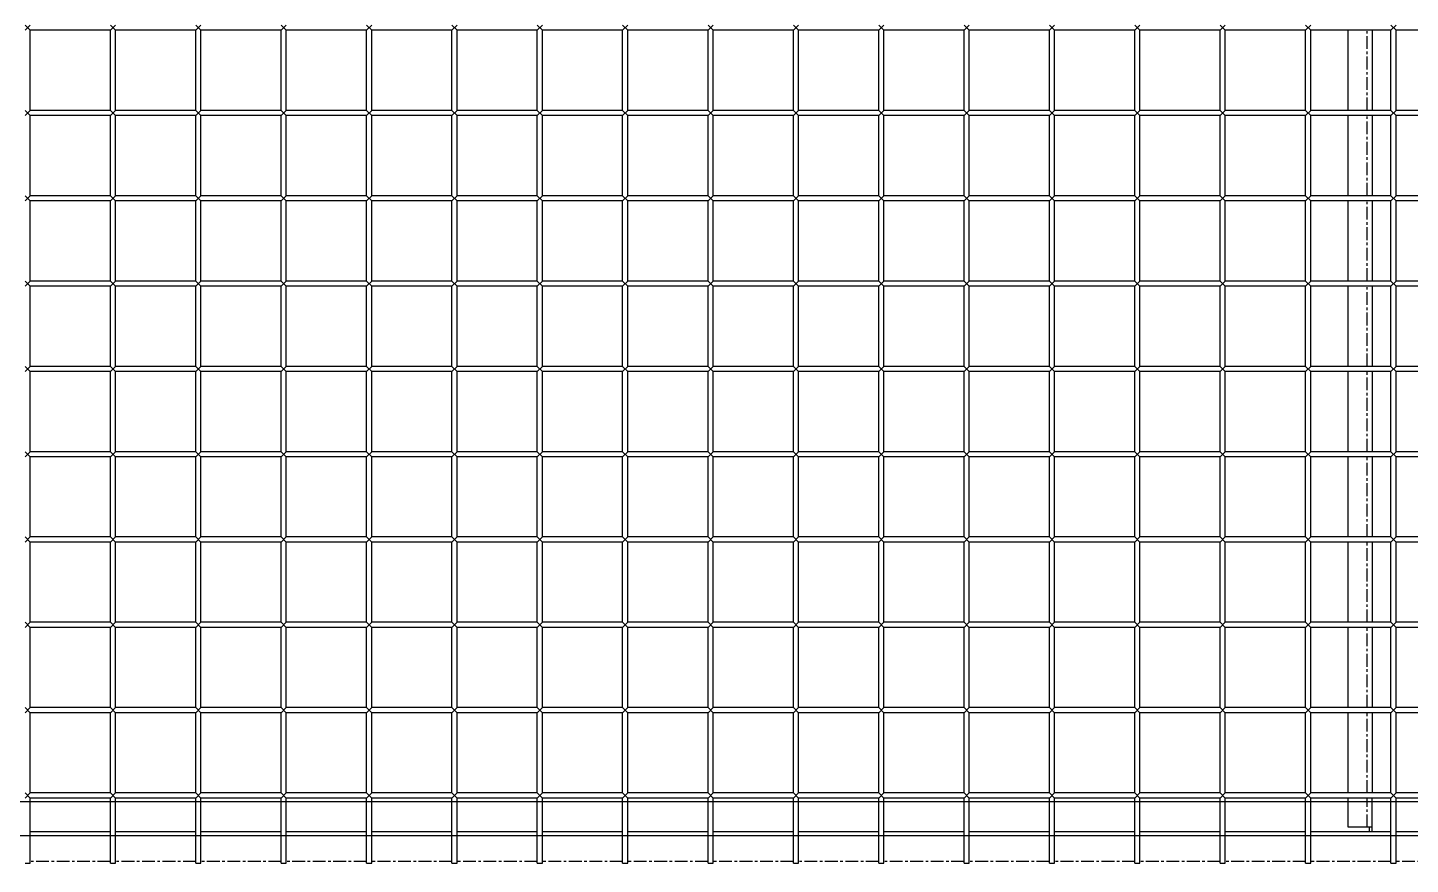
# Model space of a CAD drawing. Header units: millimetres. Extents: x -198529 to 244266, y -64 to 158464.
# Drawn here: x -144803 to -143993, y 106933 to 107424 of the extents above; entities that cross this region are included whole.
import ezdxf

# ---------------------------------------------------------------- set-up
doc = ezdxf.new("R2010")
doc.units = ezdxf.units.MM
doc.linetypes.add('CENTER', pattern=[12, 7.5, -1.5, 1.5, -1.5])
doc.layers.add('0-DCC', color=30, linetype='Continuous')
doc.layers.add('0-DCC-STRUC', color=180, linetype='Continuous')

# ---------------------------------------------------------------- blocks, each defined once
blk = doc.blocks.new('DCC2850x2600(左)')
at = {"color": 0, "linetype": 'Continuous'}
for p, q in [((49413.5, -73953.48), (49416.5, -73956.48)), ((49413.5, -73956.48), (49416.5, -73953.48)), ((49463.5, -73956.48), (49416.5, -73956.48)), ((49416.5, -74003.48), (49416.5, -73956.48)), ((49463.5, -73953.48), (49466.5, -73956.48)), ((49463.5, -73956.48), (49466.5, -73953.48)), ((49463.5, -74003.48), (49463.5, -73956.48)), ((49513.5, -73956.48), (49466.5, -73956.48)), ((49466.5, -74003.48), (49466.5, -73956.48)), ((49513.5, -73953.48), (49516.5, -73956.48)), ((49513.5, -73956.48), (49516.5, -73953.48)), ((49513.5, -74003.48), (49513.5, -73956.48)), ((49563.5, -73956.48), (49516.5, -73956.48)), ((49516.5, -74003.48), (49516.5, -73956.48)), ((49563.5, -73953.48), (49566.5, -73956.48)), ((49563.5, -73956.48), (49566.5, -73953.48)), ((49563.5, -74003.48), (49563.5, -73956.48)), ((49613.5, -73956.48), (49566.5, -73956.48)), ((49566.5, -74003.48), (49566.5, -73956.48)), ((49613.5, -73953.48), (49616.5, -73956.48)), ((49613.5, -73956.48), (49616.5, -73953.48)), ((49613.5, -74003.48), (49613.5, -73956.48)), ((49663.5, -73956.48), (49616.5, -73956.48)), ((49616.5, -74003.48), (49616.5, -73956.48)), ((49663.5, -73953.48), (49666.5, -73956.48)), ((49663.5, -73956.48), (49666.5, -73953.48)), ((49663.5, -74003.48), (49663.5, -73956.48)), ((49713.5, -73956.48), (49666.5, -73956.48)), ((49666.5, -74003.48), (49666.5, -73956.48)), ((49713.5, -73953.48), (49716.5, -73956.48)), ((49713.5, -73956.48), (49716.5, -73953.48)), ((49713.5, -74003.48), (49713.5, -73956.48)), ((49763.5, -73956.48), (49716.5, -73956.48)), ((49716.5, -74003.48), (49716.5, -73956.48)), ((49763.5, -73953.48), (49766.5, -73956.48)), ((49763.5, -73956.48), (49766.5, -73953.48)), ((49763.5, -74003.48), (49763.5, -73956.48)), ((49813.5, -73956.48), (49766.5, -73956.48)), ((49766.5, -74003.48), (49766.5, -73956.48)), ((49813.5, -73953.48), (49816.5, -73956.48)), ((49813.5, -73956.48), (49816.5, -73953.48)), ((49813.5, -74003.48), (49813.5, -73956.48)), ((49863.5, -73956.48), (49816.5, -73956.48)), ((49816.5, -74003.48), (49816.5, -73956.48)), ((49863.5, -73953.48), (49866.5, -73956.48)), ((49863.5, -73956.48), (49866.5, -73953.48)), ((49863.5, -74003.48), (49863.5, -73956.48)), ((49913.5, -73956.48), (49866.5, -73956.48)), ((49866.5, -74003.48), (49866.5, -73956.48)), ((49913.5, -73953.48), (49916.5, -73956.48)), ((49913.5, -73956.48), (49916.5, -73953.48)), ((49913.5, -74003.48), (49913.5, -73956.48)), ((49963.5, -73956.48), (49916.5, -73956.48)), ((49916.5, -74003.48), (49916.5, -73956.48)), ((49963.5, -73953.48), (49966.5, -73956.48)), ((49963.5, -73956.48), (49966.5, -73953.48)), ((49963.5, -74003.48), (49963.5, -73956.48)), ((50013.5, -73956.48), (49966.5, -73956.48)), ((49966.5, -74003.48), (49966.5, -73956.48)), ((50013.5, -73953.48), (50016.5, -73956.48)), ((50013.5, -73956.48), (50016.5, -73953.48)), ((50013.5, -74003.48), (50013.5, -73956.48)), ((50063.5, -73956.48), (50016.5, -73956.48)), ((50016.5, -74003.48), (50016.5, -73956.48)), ((50063.5, -73953.48), (50066.5, -73956.48)), ((50063.5, -73956.48), (50066.5, -73953.48)), ((50063.5, -74003.48), (50063.5, -73956.48)), ((50113.5, -73956.48), (50066.5, -73956.48)), ((50066.5, -74003.48), (50066.5, -73956.48)), ((50113.5, -73953.48), (50116.5, -73956.48)), ((50113.5, -73956.48), (50116.5, -73953.48)), ((50113.5, -74003.48), (50113.5, -73956.48)), ((50163.5, -73956.48), (50116.5, -73956.48)), ((50116.5, -74003.48), (50116.5, -73956.48)), ((50163.5, -73953.48), (50166.5, -73956.48)), ((50163.5, -73956.48), (50166.5, -73953.48)), ((50163.5, -74003.48), (50163.5, -73956.48)), ((50213.5, -73956.48), (50166.5, -73956.48)), ((50166.5, -74003.48), (50166.5, -73956.48)), ((50188.5, -74003.48), (50188.5, -73956.48)), ((50202.5, -73956.48), (50202.5, -74003.48)), ((50213.5, -73953.48), (50216.5, -73956.48)), ((50213.5, -73956.48), (50216.5, -73953.48)), ((50213.5, -74003.48), (50213.5, -73956.48)), ((50263.5, -73956.48), (50216.5, -73956.48)), ((50216.5, -74003.48), (50216.5, -73956.48)), ((49413.5, -74003.48), (49416.5, -74006.48)), ((49413.5, -74006.48), (49416.5, -74003.48)), ((49463.5, -74003.48), (49416.5, -74003.48)), ((49463.5, -74003.48), (49466.5, -74006.48)), ((49463.5, -74006.48), (49466.5, -74003.48)), ((49513.5, -74003.48), (49466.5, -74003.48)), ((49513.5, -74003.48), (49516.5, -74006.48)), ((49513.5, -74006.48), (49516.5, -74003.48)), ((49563.5, -74003.48), (49516.5, -74003.48)), ((49563.5, -74003.48), (49566.5, -74006.48)), ((49563.5, -74006.48), (49566.5, -74003.48)), ((49613.5, -74003.48), (49566.5, -74003.48)), ((49613.5, -74003.48), (49616.5, -74006.48)), ((49613.5, -74006.48), (49616.5, -74003.48)), ((49663.5, -74003.48), (49616.5, -74003.48)), ((49663.5, -74003.48), (49666.5, -74006.48)), ((49663.5, -74006.48), (49666.5, -74003.48)), ((49713.5, -74003.48), (49666.5, -74003.48)), ((49713.5, -74003.48), (49716.5, -74006.48)), ((49713.5, -74006.48), (49716.5, -74003.48)), ((49763.5, -74003.48), (49716.5, -74003.48)), ((49763.5, -74003.48), (49766.5, -74006.48)), ((49763.5, -74006.48), (49766.5, -74003.48)), ((49813.5, -74003.48), (49766.5, -74003.48)), ((49813.5, -74003.48), (49816.5, -74006.48)), ((49813.5, -74006.48), (49816.5, -74003.48)), ((49863.5, -74003.48), (49816.5, -74003.48)), ((49863.5, -74003.48), (49866.5, -74006.48)), ((49863.5, -74006.48), (49866.5, -74003.48)), ((49913.5, -74003.48), (49866.5, -74003.48)), ((49913.5, -74003.48), (49916.5, -74006.48)), ((49913.5, -74006.48), (49916.5, -74003.48)), ((49963.5, -74003.48), (49916.5, -74003.48)), ((49963.5, -74003.48), (49966.5, -74006.48)), ((49963.5, -74006.48), (49966.5, -74003.48)), ((50013.5, -74003.48), (49966.5, -74003.48)), ((50013.5, -74003.48), (50016.5, -74006.48)), ((50013.5, -74006.48), (50016.5, -74003.48)), ((50063.5, -74003.48), (50016.5, -74003.48)), ((50063.5, -74003.48), (50066.5, -74006.48)), ((50063.5, -74006.48), (50066.5, -74003.48)), ((50113.5, -74003.48), (50066.5, -74003.48)), ((50113.5, -74003.48), (50116.5, -74006.48)), ((50113.5, -74006.48), (50116.5, -74003.48)), ((50163.5, -74003.48), (50116.5, -74003.48)), ((50163.5, -74003.48), (50166.5, -74006.48)), ((50163.5, -74006.48), (50166.5, -74003.48)), ((50213.5, -74003.48), (50166.5, -74003.48)), ((50213.5, -74003.48), (50216.5, -74006.48)), ((50213.5, -74006.48), (50216.5, -74003.48)), ((50263.5, -74003.48), (50216.5, -74003.48)), ((49463.5, -74006.48), (49416.5, -74006.48)), ((49416.5, -74053.48), (49416.5, -74006.48)), ((49463.5, -74053.48), (49463.5, -74006.48)), ((49513.5, -74006.48), (49466.5, -74006.48)), ((49466.5, -74053.48), (49466.5, -74006.48)), ((49513.5, -74053.48), (49513.5, -74006.48)), ((49563.5, -74006.48), (49516.5, -74006.48)), ((49516.5, -74053.48), (49516.5, -74006.48)), ((49563.5, -74053.48), (49563.5, -74006.48)), ((49613.5, -74006.48), (49566.5, -74006.48)), ((49566.5, -74053.48), (49566.5, -74006.48)), ((49613.5, -74053.48), (49613.5, -74006.48)), ((49663.5, -74006.48), (49616.5, -74006.48)), ((49616.5, -74053.48), (49616.5, -74006.48)), ((49663.5, -74053.48), (49663.5, -74006.48)), ((49713.5, -74006.48), (49666.5, -74006.48)), ((49666.5, -74053.48), (49666.5, -74006.48)), ((49713.5, -74053.48), (49713.5, -74006.48)), ((49763.5, -74006.48), (49716.5, -74006.48)), ((49716.5, -74053.48), (49716.5, -74006.48)), ((49763.5, -74053.48), (49763.5, -74006.48)), ((49813.5, -74006.48), (49766.5, -74006.48)), ((49766.5, -74053.48), (49766.5, -74006.48)), ((49813.5, -74053.48), (49813.5, -74006.48)), ((49863.5, -74006.48), (49816.5, -74006.48)), ((49816.5, -74053.48), (49816.5, -74006.48)), ((49863.5, -74053.48), (49863.5, -74006.48)), ((49913.5, -74006.48), (49866.5, -74006.48)), ((49866.5, -74053.48), (49866.5, -74006.48)), ((49913.5, -74053.48), (49913.5, -74006.48)), ((49963.5, -74006.48), (49916.5, -74006.48)), ((49916.5, -74053.48), (49916.5, -74006.48)), ((49963.5, -74053.48), (49963.5, -74006.48)), ((50013.5, -74006.48), (49966.5, -74006.48)), ((49966.5, -74053.48), (49966.5, -74006.48)), ((50013.5, -74053.48), (50013.5, -74006.48)), ((50063.5, -74006.48), (50016.5, -74006.48)), ((50016.5, -74053.48), (50016.5, -74006.48)), ((50063.5, -74053.48), (50063.5, -74006.48)), ((50113.5, -74006.48), (50066.5, -74006.48)), ((50066.5, -74053.48), (50066.5, -74006.48)), ((50113.5, -74053.48), (50113.5, -74006.48)), ((50163.5, -74006.48), (50116.5, -74006.48)), ((50116.5, -74053.48), (50116.5, -74006.48)), ((50163.5, -74053.48), (50163.5, -74006.48)), ((50213.5, -74006.48), (50166.5, -74006.48)), ((50166.5, -74053.48), (50166.5, -74006.48)), ((50188.5, -74053.48), (50188.5, -74006.48)), ((50202.5, -74006.48), (50202.5, -74053.48)), ((50213.5, -74053.48), (50213.5, -74006.48)), ((50263.5, -74006.48), (50216.5, -74006.48)), ((50216.5, -74053.48), (50216.5, -74006.48)), ((49413.5, -74053.48), (49416.5, -74056.48)), ((49413.5, -74056.48), (49416.5, -74053.48)), ((49463.5, -74053.48), (49416.5, -74053.48)), ((49463.5, -74053.48), (49466.5, -74056.48)), ((49463.5, -74056.48), (49466.5, -74053.48)), ((49513.5, -74053.48), (49466.5, -74053.48)), ((49513.5, -74053.48), (49516.5, -74056.48)), ((49513.5, -74056.48), (49516.5, -74053.48)), ((49563.5, -74053.48), (49516.5, -74053.48)), ((49563.5, -74053.48), (49566.5, -74056.48)), ((49563.5, -74056.48), (49566.5, -74053.48)), ((49613.5, -74053.48), (49566.5, -74053.48)), ((49613.5, -74053.48), (49616.5, -74056.48)), ((49613.5, -74056.48), (49616.5, -74053.48)), ((49663.5, -74053.48), (49616.5, -74053.48)), ((49663.5, -74053.48), (49666.5, -74056.48)), ((49663.5, -74056.48), (49666.5, -74053.48)), ((49713.5, -74053.48), (49666.5, -74053.48)), ((49713.5, -74053.48), (49716.5, -74056.48)), ((49713.5, -74056.48), (49716.5, -74053.48)), ((49763.5, -74053.48), (49716.5, -74053.48)), ((49763.5, -74053.48), (49766.5, -74056.48)), ((49763.5, -74056.48), (49766.5, -74053.48)), ((49813.5, -74053.48), (49766.5, -74053.48)), ((49813.5, -74053.48), (49816.5, -74056.48)), ((49813.5, -74056.48), (49816.5, -74053.48)), ((49863.5, -74053.48), (49816.5, -74053.48)), ((49863.5, -74053.48), (49866.5, -74056.48)), ((49863.5, -74056.48), (49866.5, -74053.48)), ((49913.5, -74053.48), (49866.5, -74053.48)), ((49913.5, -74053.48), (49916.5, -74056.48)), ((49913.5, -74056.48), (49916.5, -74053.48)), ((49963.5, -74053.48), (49916.5, -74053.48)), ((49963.5, -74053.48), (49966.5, -74056.48)), ((49963.5, -74056.48), (49966.5, -74053.48)), ((50013.5, -74053.48), (49966.5, -74053.48)), ((50013.5, -74053.48), (50016.5, -74056.48)), ((50013.5, -74056.48), (50016.5, -74053.48)), ((50063.5, -74053.48), (50016.5, -74053.48)), ((50063.5, -74053.48), (50066.5, -74056.48)), ((50063.5, -74056.48), (50066.5, -74053.48)), ((50113.5, -74053.48), (50066.5, -74053.48)), ((50113.5, -74053.48), (50116.5, -74056.48)), ((50113.5, -74056.48), (50116.5, -74053.48)), ((50163.5, -74053.48), (50116.5, -74053.48)), ((50163.5, -74053.48), (50166.5, -74056.48)), ((50163.5, -74056.48), (50166.5, -74053.48)), ((50213.5, -74053.48), (50166.5, -74053.48)), ((50213.5, -74053.48), (50216.5, -74056.48)), ((50213.5, -74056.48), (50216.5, -74053.48)), ((50263.5, -74053.48), (50216.5, -74053.48)), ((49463.5, -74056.48), (49416.5, -74056.48)), ((49416.5, -74103.48), (49416.5, -74056.48)), ((49463.5, -74103.48), (49463.5, -74056.48)), ((49513.5, -74056.48), (49466.5, -74056.48)), ((49466.5, -74103.48), (49466.5, -74056.48)), ((49513.5, -74103.48), (49513.5, -74056.48)), ((49563.5, -74056.48), (49516.5, -74056.48)), ((49516.5, -74103.48), (49516.5, -74056.48)), ((49563.5, -74103.48), (49563.5, -74056.48)), ((49613.5, -74056.48), (49566.5, -74056.48)), ((49566.5, -74103.48), (49566.5, -74056.48)), ((49613.5, -74103.48), (49613.5, -74056.48)), ((49663.5, -74056.48), (49616.5, -74056.48)), ((49616.5, -74103.48), (49616.5, -74056.48)), ((49663.5, -74103.48), (49663.5, -74056.48)), ((49713.5, -74056.48), (49666.5, -74056.48)), ((49666.5, -74103.48), (49666.5, -74056.48)), ((49713.5, -74103.48), (49713.5, -74056.48)), ((49763.5, -74056.48), (49716.5, -74056.48)), ((49716.5, -74103.48), (49716.5, -74056.48)), ((49763.5, -74103.48), (49763.5, -74056.48)), ((49813.5, -74056.48), (49766.5, -74056.48)), ((49766.5, -74103.48), (49766.5, -74056.48)), ((49813.5, -74103.48), (49813.5, -74056.48)), ((49863.5, -74056.48), (49816.5, -74056.48)), ((49816.5, -74103.48), (49816.5, -74056.48)), ((49863.5, -74103.48), (49863.5, -74056.48)), ((49913.5, -74056.48), (49866.5, -74056.48)), ((49866.5, -74103.48), (49866.5, -74056.48)), ((49913.5, -74103.48), (49913.5, -74056.48)), ((49963.5, -74056.48), (49916.5, -74056.48)), ((49916.5, -74103.48), (49916.5, -74056.48)), ((49963.5, -74103.48), (49963.5, -74056.48)), ((50013.5, -74056.48), (49966.5, -74056.48)), ((49966.5, -74103.48), (49966.5, -74056.48)), ((50013.5, -74103.48), (50013.5, -74056.48)), ((50063.5, -74056.48), (50016.5, -74056.48)), ((50016.5, -74103.48), (50016.5, -74056.48)), ((50063.5, -74103.48), (50063.5, -74056.48)), ((50113.5, -74056.48), (50066.5, -74056.48)), ((50066.5, -74103.48), (50066.5, -74056.48)), ((50113.5, -74103.48), (50113.5, -74056.48)), ((50163.5, -74056.48), (50116.5, -74056.48)), ((50116.5, -74103.48), (50116.5, -74056.48)), ((50163.5, -74103.48), (50163.5, -74056.48)), ((50213.5, -74056.48), (50166.5, -74056.48)), ((50166.5, -74103.48), (50166.5, -74056.48)), ((50188.5, -74103.48), (50188.5, -74056.48)), ((50202.5, -74056.48), (50202.5, -74103.48)), ((50213.5, -74103.48), (50213.5, -74056.48)), ((50263.5, -74056.48), (50216.5, -74056.48)), ((50216.5, -74103.48), (50216.5, -74056.48)), ((49413.5, -74103.48), (49416.5, -74106.48)), ((49413.5, -74106.48), (49416.5, -74103.48)), ((49463.5, -74103.48), (49416.5, -74103.48)), ((49463.5, -74103.48), (49466.5, -74106.48)), ((49463.5, -74106.48), (49466.5, -74103.48)), ((49513.5, -74103.48), (49466.5, -74103.48)), ((49513.5, -74103.48), (49516.5, -74106.48)), ((49513.5, -74106.48), (49516.5, -74103.48)), ((49563.5, -74103.48), (49516.5, -74103.48)), ((49563.5, -74103.48), (49566.5, -74106.48)), ((49563.5, -74106.48), (49566.5, -74103.48)), ((49613.5, -74103.48), (49566.5, -74103.48)), ((49613.5, -74103.48), (49616.5, -74106.48)), ((49613.5, -74106.48), (49616.5, -74103.48)), ((49663.5, -74103.48), (49616.5, -74103.48)), ((49663.5, -74103.48), (49666.5, -74106.48)), ((49663.5, -74106.48), (49666.5, -74103.48)), ((49713.5, -74103.48), (49666.5, -74103.48)), ((49713.5, -74103.48), (49716.5, -74106.48)), ((49713.5, -74106.48), (49716.5, -74103.48)), ((49763.5, -74103.48), (49716.5, -74103.48)), ((49763.5, -74103.48), (49766.5, -74106.48)), ((49763.5, -74106.48), (49766.5, -74103.48)), ((49813.5, -74103.48), (49766.5, -74103.48)), ((49813.5, -74103.48), (49816.5, -74106.48)), ((49813.5, -74106.48), (49816.5, -74103.48)), ((49863.5, -74103.48), (49816.5, -74103.48)), ((49863.5, -74103.48), (49866.5, -74106.48)), ((49863.5, -74106.48), (49866.5, -74103.48)), ((49913.5, -74103.48), (49866.5, -74103.48)), ((49913.5, -74103.48), (49916.5, -74106.48)), ((49913.5, -74106.48), (49916.5, -74103.48)), ((49963.5, -74103.48), (49916.5, -74103.48)), ((49963.5, -74103.48), (49966.5, -74106.48)), ((49963.5, -74106.48), (49966.5, -74103.48)), ((50013.5, -74103.48), (49966.5, -74103.48)), ((50013.5, -74103.48), (50016.5, -74106.48)), ((50013.5, -74106.48), (50016.5, -74103.48)), ((50063.5, -74103.48), (50016.5, -74103.48)), ((50063.5, -74103.48), (50066.5, -74106.48)), ((50063.5, -74106.48), (50066.5, -74103.48)), ((50113.5, -74103.48), (50066.5, -74103.48)), ((50113.5, -74103.48), (50116.5, -74106.48)), ((50113.5, -74106.48), (50116.5, -74103.48)), ((50163.5, -74103.48), (50116.5, -74103.48)), ((50163.5, -74103.48), (50166.5, -74106.48)), ((50163.5, -74106.48), (50166.5, -74103.48)), ((50213.5, -74103.48), (50166.5, -74103.48)), ((50213.5, -74103.48), (50216.5, -74106.48)), ((50213.5, -74106.48), (50216.5, -74103.48)), ((50263.5, -74103.48), (50216.5, -74103.48)), ((49463.5, -74106.48), (49416.5, -74106.48)), ((49416.5, -74153.48), (49416.5, -74106.48)), ((49463.5, -74153.48), (49463.5, -74106.48)), ((49513.5, -74106.48), (49466.5, -74106.48)), ((49466.5, -74153.48), (49466.5, -74106.48)), ((49513.5, -74153.48), (49513.5, -74106.48)), ((49563.5, -74106.48), (49516.5, -74106.48)), ((49516.5, -74153.48), (49516.5, -74106.48)), ((49563.5, -74153.48), (49563.5, -74106.48)), ((49613.5, -74106.48), (49566.5, -74106.48)), ((49566.5, -74153.48), (49566.5, -74106.48)), ((49613.5, -74153.48), (49613.5, -74106.48)), ((49663.5, -74106.48), (49616.5, -74106.48)), ((49616.5, -74153.48), (49616.5, -74106.48)), ((49663.5, -74153.48), (49663.5, -74106.48)), ((49713.5, -74106.48), (49666.5, -74106.48)), ((49666.5, -74153.48), (49666.5, -74106.48)), ((49713.5, -74153.48), (49713.5, -74106.48)), ((49763.5, -74106.48), (49716.5, -74106.48)), ((49716.5, -74153.48), (49716.5, -74106.48)), ((49763.5, -74153.48), (49763.5, -74106.48)), ((49813.5, -74106.48), (49766.5, -74106.48)), ((49766.5, -74153.48), (49766.5, -74106.48)), ((49813.5, -74153.48), (49813.5, -74106.48)), ((49863.5, -74106.48), (49816.5, -74106.48)), ((49816.5, -74153.48), (49816.5, -74106.48)), ((49863.5, -74153.48), (49863.5, -74106.48)), ((49913.5, -74106.48), (49866.5, -74106.48)), ((49866.5, -74153.48), (49866.5, -74106.48)), ((49913.5, -74153.48), (49913.5, -74106.48)), ((49963.5, -74106.48), (49916.5, -74106.48)), ((49916.5, -74153.48), (49916.5, -74106.48)), ((49963.5, -74153.48), (49963.5, -74106.48)), ((50013.5, -74106.48), (49966.5, -74106.48)), ((49966.5, -74153.48), (49966.5, -74106.48)), ((50013.5, -74153.48), (50013.5, -74106.48)), ((50063.5, -74106.48), (50016.5, -74106.48)), ((50016.5, -74153.48), (50016.5, -74106.48)), ((50063.5, -74153.48), (50063.5, -74106.48)), ((50113.5, -74106.48), (50066.5, -74106.48)), ((50066.5, -74153.48), (50066.5, -74106.48)), ((50113.5, -74153.48), (50113.5, -74106.48)), ((50163.5, -74106.48), (50116.5, -74106.48)), ((50116.5, -74153.48), (50116.5, -74106.48)), ((50163.5, -74153.48), (50163.5, -74106.48)), ((50213.5, -74106.48), (50166.5, -74106.48)), ((50166.5, -74153.48), (50166.5, -74106.48)), ((50188.5, -74153.48), (50188.5, -74106.48)), ((50202.5, -74106.48), (50202.5, -74153.48)), ((50213.5, -74153.48), (50213.5, -74106.48)), ((50263.5, -74106.48), (50216.5, -74106.48)), ((50216.5, -74153.48), (50216.5, -74106.48)), ((49413.5, -74153.48), (49416.5, -74156.48)), ((49413.5, -74156.48), (49416.5, -74153.48)), ((49463.5, -74153.48), (49416.5, -74153.48)), ((49463.5, -74156.48), (49416.5, -74156.48)), ((49416.5, -74203.48), (49416.5, -74156.48)), ((49463.5, -74153.48), (49466.5, -74156.48)), ((49463.5, -74156.48), (49466.5, -74153.48)), ((49463.5, -74203.48), (49463.5, -74156.48)), ((49513.5, -74153.48), (49466.5, -74153.48)), ((49513.5, -74156.48), (49466.5, -74156.48)), ((49466.5, -74203.48), (49466.5, -74156.48)), ((49513.5, -74153.48), (49516.5, -74156.48)), ((49513.5, -74156.48), (49516.5, -74153.48)), ((49513.5, -74203.48), (49513.5, -74156.48)), ((49563.5, -74153.48), (49516.5, -74153.48)), ((49563.5, -74156.48), (49516.5, -74156.48)), ((49516.5, -74203.48), (49516.5, -74156.48)), ((49563.5, -74153.48), (49566.5, -74156.48)), ((49563.5, -74156.48), (49566.5, -74153.48)), ((49563.5, -74203.48), (49563.5, -74156.48)), ((49613.5, -74153.48), (49566.5, -74153.48)), ((49613.5, -74156.48), (49566.5, -74156.48)), ((49566.5, -74203.48), (49566.5, -74156.48)), ((49613.5, -74153.48), (49616.5, -74156.48)), ((49613.5, -74156.48), (49616.5, -74153.48)), ((49613.5, -74203.48), (49613.5, -74156.48)), ((49663.5, -74153.48), (49616.5, -74153.48)), ((49663.5, -74156.48), (49616.5, -74156.48)), ((49616.5, -74203.48), (49616.5, -74156.48)), ((49663.5, -74153.48), (49666.5, -74156.48)), ((49663.5, -74156.48), (49666.5, -74153.48)), ((49663.5, -74203.48), (49663.5, -74156.48)), ((49713.5, -74153.48), (49666.5, -74153.48)), ((49713.5, -74156.48), (49666.5, -74156.48)), ((49666.5, -74203.48), (49666.5, -74156.48)), ((49713.5, -74153.48), (49716.5, -74156.48)), ((49713.5, -74156.48), (49716.5, -74153.48)), ((49713.5, -74203.48), (49713.5, -74156.48)), ((49763.5, -74153.48), (49716.5, -74153.48)), ((49763.5, -74156.48), (49716.5, -74156.48)), ((49716.5, -74203.48), (49716.5, -74156.48)), ((49763.5, -74153.48), (49766.5, -74156.48)), ((49763.5, -74156.48), (49766.5, -74153.48)), ((49763.5, -74203.48), (49763.5, -74156.48)), ((49813.5, -74153.48), (49766.5, -74153.48)), ((49813.5, -74156.48), (49766.5, -74156.48)), ((49766.5, -74203.48), (49766.5, -74156.48)), ((49813.5, -74153.48), (49816.5, -74156.48)), ((49813.5, -74156.48), (49816.5, -74153.48)), ((49813.5, -74203.48), (49813.5, -74156.48)), ((49863.5, -74153.48), (49816.5, -74153.48)), ((49863.5, -74156.48), (49816.5, -74156.48)), ((49816.5, -74203.48), (49816.5, -74156.48)), ((49863.5, -74153.48), (49866.5, -74156.48)), ((49863.5, -74156.48), (49866.5, -74153.48)), ((49863.5, -74203.48), (49863.5, -74156.48)), ((49913.5, -74153.48), (49866.5, -74153.48)), ((49913.5, -74156.48), (49866.5, -74156.48)), ((49866.5, -74203.48), (49866.5, -74156.48)), ((49913.5, -74153.48), (49916.5, -74156.48)), ((49913.5, -74156.48), (49916.5, -74153.48)), ((49913.5, -74203.48), (49913.5, -74156.48)), ((49963.5, -74153.48), (49916.5, -74153.48)), ((49963.5, -74156.48), (49916.5, -74156.48)), ((49916.5, -74203.48), (49916.5, -74156.48)), ((49963.5, -74153.48), (49966.5, -74156.48)), ((49963.5, -74156.48), (49966.5, -74153.48)), ((49963.5, -74203.48), (49963.5, -74156.48)), ((50013.5, -74153.48), (49966.5, -74153.48)), ((50013.5, -74156.48), (49966.5, -74156.48)), ((49966.5, -74203.48), (49966.5, -74156.48)), ((50013.5, -74153.48), (50016.5, -74156.48)), ((50013.5, -74156.48), (50016.5, -74153.48)), ((50013.5, -74203.48), (50013.5, -74156.48)), ((50063.5, -74153.48), (50016.5, -74153.48)), ((50063.5, -74156.48), (50016.5, -74156.48)), ((50016.5, -74203.48), (50016.5, -74156.48)), ((50063.5, -74153.48), (50066.5, -74156.48)), ((50063.5, -74156.48), (50066.5, -74153.48)), ((50063.5, -74203.48), (50063.5, -74156.48)), ((50113.5, -74153.48), (50066.5, -74153.48)), ((50113.5, -74156.48), (50066.5, -74156.48)), ((50066.5, -74203.48), (50066.5, -74156.48)), ((50113.5, -74153.48), (50116.5, -74156.48)), ((50113.5, -74156.48), (50116.5, -74153.48)), ((50113.5, -74203.48), (50113.5, -74156.48)), ((50163.5, -74153.48), (50116.5, -74153.48)), ((50163.5, -74156.48), (50116.5, -74156.48)), ((50116.5, -74203.48), (50116.5, -74156.48)), ((50163.5, -74153.48), (50166.5, -74156.48)), ((50163.5, -74156.48), (50166.5, -74153.48)), ((50163.5, -74203.48), (50163.5, -74156.48)), ((50213.5, -74153.48), (50166.5, -74153.48)), ((50213.5, -74156.48), (50166.5, -74156.48)), ((50166.5, -74203.48), (50166.5, -74156.48)), ((50188.5, -74203.48), (50188.5, -74156.48)), ((50202.5, -74156.48), (50202.5, -74203.48)), ((50213.5, -74153.48), (50216.5, -74156.48)), ((50213.5, -74156.48), (50216.5, -74153.48)), ((50213.5, -74203.48), (50213.5, -74156.48)), ((50263.5, -74153.48), (50216.5, -74153.48)), ((50263.5, -74156.48), (50216.5, -74156.48)), ((50216.5, -74203.48), (50216.5, -74156.48)), ((49413.5, -74203.48), (49416.5, -74206.48)), ((49413.5, -74206.48), (49416.5, -74203.48)), ((49463.5, -74203.48), (49416.5, -74203.48)), ((49463.5, -74206.48), (49416.5, -74206.48)), ((49416.5, -74253.48), (49416.5, -74206.48)), ((49463.5, -74203.48), (49466.5, -74206.48)), ((49463.5, -74206.48), (49466.5, -74203.48)), ((49463.5, -74253.48), (49463.5, -74206.48)), ((49513.5, -74203.48), (49466.5, -74203.48)), ((49513.5, -74206.48), (49466.5, -74206.48)), ((49466.5, -74253.48), (49466.5, -74206.48)), ((49513.5, -74203.48), (49516.5, -74206.48)), ((49513.5, -74206.48), (49516.5, -74203.48)), ((49513.5, -74253.48), (49513.5, -74206.48)), ((49563.5, -74203.48), (49516.5, -74203.48)), ((49563.5, -74206.48), (49516.5, -74206.48)), ((49516.5, -74253.48), (49516.5, -74206.48)), ((49563.5, -74203.48), (49566.5, -74206.48)), ((49563.5, -74206.48), (49566.5, -74203.48)), ((49563.5, -74253.48), (49563.5, -74206.48)), ((49613.5, -74203.48), (49566.5, -74203.48)), ((49613.5, -74206.48), (49566.5, -74206.48)), ((49566.5, -74253.48), (49566.5, -74206.48)), ((49613.5, -74203.48), (49616.5, -74206.48)), ((49613.5, -74206.48), (49616.5, -74203.48)), ((49613.5, -74253.48), (49613.5, -74206.48)), ((49663.5, -74203.48), (49616.5, -74203.48)), ((49663.5, -74206.48), (49616.5, -74206.48)), ((49616.5, -74253.48), (49616.5, -74206.48)), ((49663.5, -74203.48), (49666.5, -74206.48)), ((49663.5, -74206.48), (49666.5, -74203.48)), ((49663.5, -74253.48), (49663.5, -74206.48)), ((49713.5, -74203.48), (49666.5, -74203.48)), ((49713.5, -74206.48), (49666.5, -74206.48)), ((49666.5, -74253.48), (49666.5, -74206.48)), ((49713.5, -74203.48), (49716.5, -74206.48)), ((49713.5, -74206.48), (49716.5, -74203.48)), ((49713.5, -74253.48), (49713.5, -74206.48)), ((49763.5, -74203.48), (49716.5, -74203.48)), ((49763.5, -74206.48), (49716.5, -74206.48)), ((49716.5, -74253.48), (49716.5, -74206.48)), ((49763.5, -74203.48), (49766.5, -74206.48)), ((49763.5, -74206.48), (49766.5, -74203.48)), ((49763.5, -74253.48), (49763.5, -74206.48)), ((49813.5, -74203.48), (49766.5, -74203.48)), ((49813.5, -74206.48), (49766.5, -74206.48)), ((49766.5, -74253.48), (49766.5, -74206.48)), ((49813.5, -74203.48), (49816.5, -74206.48)), ((49813.5, -74206.48), (49816.5, -74203.48)), ((49813.5, -74253.48), (49813.5, -74206.48)), ((49863.5, -74203.48), (49816.5, -74203.48)), ((49863.5, -74206.48), (49816.5, -74206.48)), ((49816.5, -74253.48), (49816.5, -74206.48)), ((49863.5, -74203.48), (49866.5, -74206.48)), ((49863.5, -74206.48), (49866.5, -74203.48)), ((49863.5, -74253.48), (49863.5, -74206.48)), ((49913.5, -74203.48), (49866.5, -74203.48)), ((49913.5, -74206.48), (49866.5, -74206.48)), ((49866.5, -74253.48), (49866.5, -74206.48)), ((49913.5, -74203.48), (49916.5, -74206.48)), ((49913.5, -74206.48), (49916.5, -74203.48)), ((49913.5, -74253.48), (49913.5, -74206.48)), ((49963.5, -74203.48), (49916.5, -74203.48)), ((49963.5, -74206.48), (49916.5, -74206.48)), ((49916.5, -74253.48), (49916.5, -74206.48)), ((49963.5, -74203.48), (49966.5, -74206.48)), ((49963.5, -74206.48), (49966.5, -74203.48)), ((49963.5, -74253.48), (49963.5, -74206.48)), ((50013.5, -74203.48), (49966.5, -74203.48)), ((50013.5, -74206.48), (49966.5, -74206.48)), ((49966.5, -74253.48), (49966.5, -74206.48)), ((50013.5, -74203.48), (50016.5, -74206.48)), ((50013.5, -74206.48), (50016.5, -74203.48)), ((50013.5, -74253.48), (50013.5, -74206.48)), ((50063.5, -74203.48), (50016.5, -74203.48)), ((50063.5, -74206.48), (50016.5, -74206.48)), ((50016.5, -74253.48), (50016.5, -74206.48)), ((50063.5, -74203.48), (50066.5, -74206.48)), ((50063.5, -74206.48), (50066.5, -74203.48)), ((50063.5, -74253.48), (50063.5, -74206.48)), ((50113.5, -74203.48), (50066.5, -74203.48)), ((50113.5, -74206.48), (50066.5, -74206.48)), ((50066.5, -74253.48), (50066.5, -74206.48)), ((50113.5, -74203.48), (50116.5, -74206.48)), ((50113.5, -74206.48), (50116.5, -74203.48)), ((50113.5, -74253.48), (50113.5, -74206.48)), ((50163.5, -74203.48), (50116.5, -74203.48)), ((50163.5, -74206.48), (50116.5, -74206.48)), ((50116.5, -74253.48), (50116.5, -74206.48)), ((50163.5, -74203.48), (50166.5, -74206.48)), ((50163.5, -74206.48), (50166.5, -74203.48)), ((50163.5, -74253.48), (50163.5, -74206.48)), ((50213.5, -74203.48), (50166.5, -74203.48)), ((50213.5, -74206.48), (50166.5, -74206.48)), ((50166.5, -74253.48), (50166.5, -74206.48)), ((50188.5, -74253.48), (50188.5, -74206.48)), ((50202.5, -74206.48), (50202.5, -74253.48)), ((50213.5, -74203.48), (50216.5, -74206.48)), ((50213.5, -74206.48), (50216.5, -74203.48)), ((50213.5, -74253.48), (50213.5, -74206.48)), ((50263.5, -74203.48), (50216.5, -74203.48)), ((50263.5, -74206.48), (50216.5, -74206.48)), ((50216.5, -74253.48), (50216.5, -74206.48)), ((49413.5, -74253.48), (49416.5, -74256.48)), ((49413.5, -74256.48), (49416.5, -74253.48)), ((49463.5, -74253.48), (49416.5, -74253.48)), ((49463.5, -74256.48), (49416.5, -74256.48)), ((49416.5, -74303.48), (49416.5, -74256.48)), ((49463.5, -74253.48), (49466.5, -74256.48)), ((49463.5, -74256.48), (49466.5, -74253.48)), ((49463.5, -74303.48), (49463.5, -74256.48)), ((49513.5, -74253.48), (49466.5, -74253.48)), ((49513.5, -74256.48), (49466.5, -74256.48)), ((49466.5, -74303.48), (49466.5, -74256.48)), ((49513.5, -74253.48), (49516.5, -74256.48)), ((49513.5, -74256.48), (49516.5, -74253.48)), ((49513.5, -74303.48), (49513.5, -74256.48)), ((49563.5, -74253.48), (49516.5, -74253.48)), ((49563.5, -74256.48), (49516.5, -74256.48)), ((49516.5, -74303.48), (49516.5, -74256.48)), ((49563.5, -74253.48), (49566.5, -74256.48)), ((49563.5, -74256.48), (49566.5, -74253.48)), ((49563.5, -74303.48), (49563.5, -74256.48)), ((49613.5, -74253.48), (49566.5, -74253.48)), ((49613.5, -74256.48), (49566.5, -74256.48)), ((49566.5, -74303.48), (49566.5, -74256.48)), ((49613.5, -74253.48), (49616.5, -74256.48)), ((49613.5, -74256.48), (49616.5, -74253.48)), ((49613.5, -74303.48), (49613.5, -74256.48)), ((49663.5, -74253.48), (49616.5, -74253.48)), ((49663.5, -74256.48), (49616.5, -74256.48)), ((49616.5, -74303.48), (49616.5, -74256.48)), ((49663.5, -74253.48), (49666.5, -74256.48)), ((49663.5, -74256.48), (49666.5, -74253.48)), ((49663.5, -74303.48), (49663.5, -74256.48)), ((49713.5, -74253.48), (49666.5, -74253.48)), ((49713.5, -74256.48), (49666.5, -74256.48)), ((49666.5, -74303.48), (49666.5, -74256.48)), ((49713.5, -74253.48), (49716.5, -74256.48)), ((49713.5, -74256.48), (49716.5, -74253.48)), ((49713.5, -74303.48), (49713.5, -74256.48)), ((49763.5, -74253.48), (49716.5, -74253.48)), ((49763.5, -74256.48), (49716.5, -74256.48)), ((49716.5, -74303.48), (49716.5, -74256.48)), ((49763.5, -74253.48), (49766.5, -74256.48)), ((49763.5, -74256.48), (49766.5, -74253.48)), ((49763.5, -74303.48), (49763.5, -74256.48)), ((49813.5, -74253.48), (49766.5, -74253.48)), ((49813.5, -74256.48), (49766.5, -74256.48)), ((49766.5, -74303.48), (49766.5, -74256.48)), ((49813.5, -74253.48), (49816.5, -74256.48)), ((49813.5, -74256.48), (49816.5, -74253.48)), ((49813.5, -74303.48), (49813.5, -74256.48)), ((49863.5, -74253.48), (49816.5, -74253.48)), ((49863.5, -74256.48), (49816.5, -74256.48)), ((49816.5, -74303.48), (49816.5, -74256.48)), ((49863.5, -74253.48), (49866.5, -74256.48)), ((49863.5, -74256.48), (49866.5, -74253.48)), ((49863.5, -74303.48), (49863.5, -74256.48)), ((49913.5, -74253.48), (49866.5, -74253.48)), ((49913.5, -74256.48), (49866.5, -74256.48)), ((49866.5, -74303.48), (49866.5, -74256.48)), ((49913.5, -74253.48), (49916.5, -74256.48)), ((49913.5, -74256.48), (49916.5, -74253.48)), ((49913.5, -74303.48), (49913.5, -74256.48)), ((49963.5, -74253.48), (49916.5, -74253.48)), ((49963.5, -74256.48), (49916.5, -74256.48)), ((49916.5, -74303.48), (49916.5, -74256.48)), ((49963.5, -74253.48), (49966.5, -74256.48)), ((49963.5, -74256.48), (49966.5, -74253.48)), ((49963.5, -74303.48), (49963.5, -74256.48)), ((50013.5, -74253.48), (49966.5, -74253.48)), ((50013.5, -74256.48), (49966.5, -74256.48)), ((49966.5, -74303.48), (49966.5, -74256.48)), ((50013.5, -74253.48), (50016.5, -74256.48)), ((50013.5, -74256.48), (50016.5, -74253.48)), ((50013.5, -74303.48), (50013.5, -74256.48)), ((50063.5, -74253.48), (50016.5, -74253.48)), ((50063.5, -74256.48), (50016.5, -74256.48)), ((50016.5, -74303.48), (50016.5, -74256.48)), ((50063.5, -74253.48), (50066.5, -74256.48)), ((50063.5, -74256.48), (50066.5, -74253.48)), ((50063.5, -74303.48), (50063.5, -74256.48)), ((50113.5, -74253.48), (50066.5, -74253.48)), ((50113.5, -74256.48), (50066.5, -74256.48)), ((50066.5, -74303.48), (50066.5, -74256.48)), ((50113.5, -74253.48), (50116.5, -74256.48)), ((50113.5, -74256.48), (50116.5, -74253.48)), ((50113.5, -74303.48), (50113.5, -74256.48)), ((50163.5, -74253.48), (50116.5, -74253.48)), ((50163.5, -74256.48), (50116.5, -74256.48)), ((50116.5, -74303.48), (50116.5, -74256.48)), ((50163.5, -74253.48), (50166.5, -74256.48)), ((50163.5, -74256.48), (50166.5, -74253.48)), ((50163.5, -74303.48), (50163.5, -74256.48)), ((50213.5, -74253.48), (50166.5, -74253.48)), ((50213.5, -74256.48), (50166.5, -74256.48)), ((50166.5, -74303.48), (50166.5, -74256.48)), ((50188.5, -74303.48), (50188.5, -74256.48)), ((50202.5, -74256.48), (50202.5, -74303.48)), ((50213.5, -74253.48), (50216.5, -74256.48)), ((50213.5, -74256.48), (50216.5, -74253.48)), ((50213.5, -74303.48), (50213.5, -74256.48)), ((50263.5, -74253.48), (50216.5, -74253.48)), ((50263.5, -74256.48), (50216.5, -74256.48)), ((50216.5, -74303.48), (50216.5, -74256.48)), ((49413.5, -74303.48), (49416.5, -74306.48)), ((49413.5, -74306.48), (49416.5, -74303.48)), ((49463.5, -74303.48), (49416.5, -74303.48)), ((49463.5, -74303.48), (49466.5, -74306.48)), ((49463.5, -74306.48), (49466.5, -74303.48)), ((49513.5, -74303.48), (49466.5, -74303.48)), ((49513.5, -74303.48), (49516.5, -74306.48)), ((49513.5, -74306.48), (49516.5, -74303.48)), ((49563.5, -74303.48), (49516.5, -74303.48)), ((49563.5, -74303.48), (49566.5, -74306.48)), ((49563.5, -74306.48), (49566.5, -74303.48)), ((49613.5, -74303.48), (49566.5, -74303.48)), ((49613.5, -74303.48), (49616.5, -74306.48)), ((49613.5, -74306.48), (49616.5, -74303.48)), ((49663.5, -74303.48), (49616.5, -74303.48)), ((49663.5, -74303.48), (49666.5, -74306.48)), ((49663.5, -74306.48), (49666.5, -74303.48)), ((49713.5, -74303.48), (49666.5, -74303.48)), ((49713.5, -74303.48), (49716.5, -74306.48)), ((49713.5, -74306.48), (49716.5, -74303.48)), ((49763.5, -74303.48), (49716.5, -74303.48)), ((49763.5, -74303.48), (49766.5, -74306.48)), ((49763.5, -74306.48), (49766.5, -74303.48)), ((49813.5, -74303.48), (49766.5, -74303.48)), ((49813.5, -74303.48), (49816.5, -74306.48)), ((49813.5, -74306.48), (49816.5, -74303.48)), ((49863.5, -74303.48), (49816.5, -74303.48)), ((49863.5, -74303.48), (49866.5, -74306.48)), ((49863.5, -74306.48), (49866.5, -74303.48)), ((49913.5, -74303.48), (49866.5, -74303.48)), ((49913.5, -74303.48), (49916.5, -74306.48)), ((49913.5, -74306.48), (49916.5, -74303.48)), ((49963.5, -74303.48), (49916.5, -74303.48)), ((49963.5, -74303.48), (49966.5, -74306.48)), ((49963.5, -74306.48), (49966.5, -74303.48)), ((50013.5, -74303.48), (49966.5, -74303.48)), ((50013.5, -74303.48), (50016.5, -74306.48)), ((50013.5, -74306.48), (50016.5, -74303.48)), ((50063.5, -74303.48), (50016.5, -74303.48)), ((50063.5, -74303.48), (50066.5, -74306.48)), ((50063.5, -74306.48), (50066.5, -74303.48)), ((50113.5, -74303.48), (50066.5, -74303.48)), ((50113.5, -74303.48), (50116.5, -74306.48)), ((50113.5, -74306.48), (50116.5, -74303.48)), ((50163.5, -74303.48), (50116.5, -74303.48)), ((50163.5, -74303.48), (50166.5, -74306.48)), ((50163.5, -74306.48), (50166.5, -74303.48)), ((50213.5, -74303.48), (50166.5, -74303.48)), ((50213.5, -74303.48), (50216.5, -74306.48)), ((50213.5, -74306.48), (50216.5, -74303.48)), ((50263.5, -74303.48), (50216.5, -74303.48)), ((49463.5, -74306.48), (49416.5, -74306.48)), ((49416.5, -74353.48), (49416.5, -74306.48)), ((49463.5, -74353.48), (49463.5, -74306.48)), ((49513.5, -74306.48), (49466.5, -74306.48)), ((49466.5, -74353.48), (49466.5, -74306.48)), ((49513.5, -74353.48), (49513.5, -74306.48)), ((49563.5, -74306.48), (49516.5, -74306.48)), ((49516.5, -74353.48), (49516.5, -74306.48)), ((49563.5, -74353.48), (49563.5, -74306.48)), ((49613.5, -74306.48), (49566.5, -74306.48)), ((49566.5, -74353.48), (49566.5, -74306.48)), ((49613.5, -74353.48), (49613.5, -74306.48)), ((49663.5, -74306.48), (49616.5, -74306.48)), ((49616.5, -74353.48), (49616.5, -74306.48)), ((49663.5, -74353.48), (49663.5, -74306.48)), ((49713.5, -74306.48), (49666.5, -74306.48)), ((49666.5, -74353.48), (49666.5, -74306.48)), ((49713.5, -74353.48), (49713.5, -74306.48)), ((49763.5, -74306.48), (49716.5, -74306.48)), ((49716.5, -74353.48), (49716.5, -74306.48)), ((49763.5, -74353.48), (49763.5, -74306.48)), ((49813.5, -74306.48), (49766.5, -74306.48)), ((49766.5, -74353.48), (49766.5, -74306.48)), ((49813.5, -74353.48), (49813.5, -74306.48)), ((49863.5, -74306.48), (49816.5, -74306.48)), ((49816.5, -74353.48), (49816.5, -74306.48)), ((49863.5, -74353.48), (49863.5, -74306.48)), ((49913.5, -74306.48), (49866.5, -74306.48)), ((49866.5, -74353.48), (49866.5, -74306.48)), ((49913.5, -74353.48), (49913.5, -74306.48)), ((49963.5, -74306.48), (49916.5, -74306.48)), ((49916.5, -74353.48), (49916.5, -74306.48)), ((49963.5, -74353.48), (49963.5, -74306.48)), ((50013.5, -74306.48), (49966.5, -74306.48)), ((49966.5, -74353.48), (49966.5, -74306.48)), ((50013.5, -74353.48), (50013.5, -74306.48)), ((50063.5, -74306.48), (50016.5, -74306.48)), ((50016.5, -74353.48), (50016.5, -74306.48)), ((50063.5, -74353.48), (50063.5, -74306.48)), ((50113.5, -74306.48), (50066.5, -74306.48)), ((50066.5, -74353.48), (50066.5, -74306.48)), ((50113.5, -74353.48), (50113.5, -74306.48)), ((50163.5, -74306.48), (50116.5, -74306.48)), ((50116.5, -74353.48), (50116.5, -74306.48)), ((50163.5, -74353.48), (50163.5, -74306.48)), ((50213.5, -74306.48), (50166.5, -74306.48)), ((50166.5, -74353.48), (50166.5, -74306.48)), ((50188.5, -74353.48), (50188.5, -74306.48)), ((50202.5, -74306.48), (50202.5, -74353.48)), ((50213.5, -74353.48), (50213.5, -74306.48)), ((50263.5, -74306.48), (50216.5, -74306.48)), ((50216.5, -74353.48), (50216.5, -74306.48)), ((49413.5, -74353.48), (49416.5, -74356.48)), ((49413.5, -74356.48), (49416.5, -74353.48)), ((49463.5, -74353.48), (49416.5, -74353.48)), ((49463.5, -74353.48), (49466.5, -74356.48)), ((49463.5, -74356.48), (49466.5, -74353.48)), ((49513.5, -74353.48), (49466.5, -74353.48)), ((49513.5, -74353.48), (49516.5, -74356.48)), ((49513.5, -74356.48), (49516.5, -74353.48)), ((49563.5, -74353.48), (49516.5, -74353.48)), ((49563.5, -74353.48), (49566.5, -74356.48)), ((49563.5, -74356.48), (49566.5, -74353.48)), ((49613.5, -74353.48), (49566.5, -74353.48)), ((49613.5, -74353.48), (49616.5, -74356.48)), ((49613.5, -74356.48), (49616.5, -74353.48)), ((49663.5, -74353.48), (49616.5, -74353.48)), ((49663.5, -74353.48), (49666.5, -74356.48)), ((49663.5, -74356.48), (49666.5, -74353.48)), ((49713.5, -74353.48), (49666.5, -74353.48)), ((49713.5, -74353.48), (49716.5, -74356.48)), ((49713.5, -74356.48), (49716.5, -74353.48)), ((49763.5, -74353.48), (49716.5, -74353.48)), ((49763.5, -74353.48), (49766.5, -74356.48)), ((49763.5, -74356.48), (49766.5, -74353.48)), ((49813.5, -74353.48), (49766.5, -74353.48)), ((49813.5, -74353.48), (49816.5, -74356.48)), ((49813.5, -74356.48), (49816.5, -74353.48)), ((49863.5, -74353.48), (49816.5, -74353.48)), ((49863.5, -74353.48), (49866.5, -74356.48)), ((49863.5, -74356.48), (49866.5, -74353.48)), ((49913.5, -74353.48), (49866.5, -74353.48)), ((49913.5, -74353.48), (49916.5, -74356.48)), ((49913.5, -74356.48), (49916.5, -74353.48)), ((49963.5, -74353.48), (49916.5, -74353.48)), ((49963.5, -74353.48), (49966.5, -74356.48)), ((49963.5, -74356.48), (49966.5, -74353.48)), ((50013.5, -74353.48), (49966.5, -74353.48)), ((50013.5, -74353.48), (50016.5, -74356.48)), ((50013.5, -74356.48), (50016.5, -74353.48)), ((50063.5, -74353.48), (50016.5, -74353.48)), ((50063.5, -74353.48), (50066.5, -74356.48)), ((50063.5, -74356.48), (50066.5, -74353.48)), ((50113.5, -74353.48), (50066.5, -74353.48)), ((50113.5, -74353.48), (50116.5, -74356.48)), ((50113.5, -74356.48), (50116.5, -74353.48)), ((50163.5, -74353.48), (50116.5, -74353.48)), ((50163.5, -74353.48), (50166.5, -74356.48)), ((50163.5, -74356.48), (50166.5, -74353.48)), ((50213.5, -74353.48), (50166.5, -74353.48)), ((50213.5, -74353.48), (50216.5, -74356.48)), ((50213.5, -74356.48), (50216.5, -74353.48)), ((50263.5, -74353.48), (50216.5, -74353.48)), ((49463.5, -74356.48), (49416.5, -74356.48)), ((49416.5, -74403.48), (49416.5, -74356.48)), ((49463.5, -74403.48), (49463.5, -74356.48)), ((49513.5, -74356.48), (49466.5, -74356.48)), ((49466.5, -74403.48), (49466.5, -74356.48)), ((49513.5, -74403.48), (49513.5, -74356.48)), ((49563.5, -74356.48), (49516.5, -74356.48)), ((49516.5, -74403.48), (49516.5, -74356.48)), ((49563.5, -74403.48), (49563.5, -74356.48)), ((49613.5, -74356.48), (49566.5, -74356.48)), ((49566.5, -74403.48), (49566.5, -74356.48)), ((49613.5, -74403.48), (49613.5, -74356.48)), ((49663.5, -74356.48), (49616.5, -74356.48)), ((49616.5, -74403.48), (49616.5, -74356.48)), ((49663.5, -74403.48), (49663.5, -74356.48)), ((49713.5, -74356.48), (49666.5, -74356.48)), ((49666.5, -74403.48), (49666.5, -74356.48)), ((49713.5, -74403.48), (49713.5, -74356.48)), ((49763.5, -74356.48), (49716.5, -74356.48)), ((49716.5, -74403.48), (49716.5, -74356.48)), ((49763.5, -74403.48), (49763.5, -74356.48)), ((49813.5, -74356.48), (49766.5, -74356.48)), ((49766.5, -74403.48), (49766.5, -74356.48)), ((49813.5, -74403.48), (49813.5, -74356.48)), ((49863.5, -74356.48), (49816.5, -74356.48)), ((49816.5, -74403.48), (49816.5, -74356.48)), ((49863.5, -74403.48), (49863.5, -74356.48)), ((49913.5, -74356.48), (49866.5, -74356.48)), ((49866.5, -74403.48), (49866.5, -74356.48)), ((49913.5, -74403.48), (49913.5, -74356.48)), ((49963.5, -74356.48), (49916.5, -74356.48)), ((49916.5, -74403.48), (49916.5, -74356.48)), ((49963.5, -74403.48), (49963.5, -74356.48)), ((50013.5, -74356.48), (49966.5, -74356.48)), ((49966.5, -74403.48), (49966.5, -74356.48)), ((50013.5, -74403.48), (50013.5, -74356.48)), ((50063.5, -74356.48), (50016.5, -74356.48)), ((50016.5, -74403.48), (50016.5, -74356.48)), ((50063.5, -74403.48), (50063.5, -74356.48)), ((50113.5, -74356.48), (50066.5, -74356.48)), ((50066.5, -74403.48), (50066.5, -74356.48)), ((50113.5, -74403.48), (50113.5, -74356.48)), ((50163.5, -74356.48), (50116.5, -74356.48)), ((50116.5, -74403.48), (50116.5, -74356.48)), ((50163.5, -74403.48), (50163.5, -74356.48)), ((50213.5, -74356.48), (50166.5, -74356.48)), ((50166.5, -74403.48), (50166.5, -74356.48)), ((50188.5, -74403.48), (50188.5, -74356.48)), ((50202.5, -74356.48), (50202.5, -74403.48)), ((50213.5, -74403.48), (50213.5, -74356.48)), ((50263.5, -74356.48), (50216.5, -74356.48)), ((50216.5, -74403.48), (50216.5, -74356.48)), ((49413.5, -74403.48), (49416.5, -74406.48)), ((49413.5, -74406.48), (49416.5, -74403.48)), ((49463.5, -74403.48), (49416.5, -74403.48)), ((49463.5, -74406.48), (49416.5, -74406.48)), ((49416.5, -74444.58), (49416.5, -74406.48)), ((49463.5, -74403.48), (49466.5, -74406.48)), ((49463.5, -74406.48), (49466.5, -74403.48)), ((49463.5, -74444.58), (49463.5, -74406.48)), ((49513.5, -74403.48), (49466.5, -74403.48)), ((49513.5, -74406.48), (49466.5, -74406.48)), ((49466.5, -74444.58), (49466.5, -74406.48)), ((49513.5, -74403.48), (49516.5, -74406.48)), ((49513.5, -74406.48), (49516.5, -74403.48)), ((49513.5, -74444.58), (49513.5, -74406.48)), ((49563.5, -74403.48), (49516.5, -74403.48)), ((49563.5, -74406.48), (49516.5, -74406.48)), ((49516.5, -74444.58), (49516.5, -74406.48)), ((49563.5, -74403.48), (49566.5, -74406.48)), ((49563.5, -74406.48), (49566.5, -74403.48)), ((49563.5, -74444.58), (49563.5, -74406.48)), ((49613.5, -74403.48), (49566.5, -74403.48)), ((49613.5, -74406.48), (49566.5, -74406.48)), ((49566.5, -74444.58), (49566.5, -74406.48)), ((49613.5, -74403.48), (49616.5, -74406.48)), ((49613.5, -74406.48), (49616.5, -74403.48)), ((49613.5, -74444.58), (49613.5, -74406.48)), ((49663.5, -74403.48), (49616.5, -74403.48)), ((49663.5, -74406.48), (49616.5, -74406.48)), ((49616.5, -74444.58), (49616.5, -74406.48)), ((49663.5, -74403.48), (49666.5, -74406.48)), ((49663.5, -74406.48), (49666.5, -74403.48)), ((49663.5, -74444.58), (49663.5, -74406.48)), ((49713.5, -74403.48), (49666.5, -74403.48)), ((49713.5, -74406.48), (49666.5, -74406.48)), ((49666.5, -74444.58), (49666.5, -74406.48)), ((49713.5, -74403.48), (49716.5, -74406.48)), ((49713.5, -74406.48), (49716.5, -74403.48)), ((49713.5, -74444.58), (49713.5, -74406.48)), ((49763.5, -74403.48), (49716.5, -74403.48)), ((49763.5, -74406.48), (49716.5, -74406.48)), ((49716.5, -74444.58), (49716.5, -74406.48)), ((49763.5, -74403.48), (49766.5, -74406.48)), ((49763.5, -74406.48), (49766.5, -74403.48)), ((49763.5, -74444.58), (49763.5, -74406.48)), ((49813.5, -74403.48), (49766.5, -74403.48)), ((49813.5, -74406.48), (49766.5, -74406.48)), ((49766.5, -74444.58), (49766.5, -74406.48)), ((49813.5, -74403.48), (49816.5, -74406.48)), ((49813.5, -74406.48), (49816.5, -74403.48)), ((49813.5, -74444.58), (49813.5, -74406.48)), ((49863.5, -74403.48), (49816.5, -74403.48)), ((49863.5, -74406.48), (49816.5, -74406.48)), ((49816.5, -74444.58), (49816.5, -74406.48)), ((49863.5, -74403.48), (49866.5, -74406.48)), ((49863.5, -74406.48), (49866.5, -74403.48)), ((49863.5, -74444.58), (49863.5, -74406.48)), ((49913.5, -74403.48), (49866.5, -74403.48)), ((49913.5, -74406.48), (49866.5, -74406.48)), ((49866.5, -74444.58), (49866.5, -74406.48)), ((49913.5, -74403.48), (49916.5, -74406.48)), ((49913.5, -74406.48), (49916.5, -74403.48)), ((49913.5, -74444.58), (49913.5, -74406.48)), ((49963.5, -74403.48), (49916.5, -74403.48)), ((49963.5, -74406.48), (49916.5, -74406.48)), ((49916.5, -74444.58), (49916.5, -74406.48)), ((49963.5, -74403.48), (49966.5, -74406.48)), ((49963.5, -74406.48), (49966.5, -74403.48)), ((49963.5, -74444.58), (49963.5, -74406.48)), ((50013.5, -74403.48), (49966.5, -74403.48)), ((50013.5, -74406.48), (49966.5, -74406.48)), ((49966.5, -74444.58), (49966.5, -74406.48)), ((50013.5, -74403.48), (50016.5, -74406.48)), ((50013.5, -74406.48), (50016.5, -74403.48)), ((50013.5, -74444.58), (50013.5, -74406.48)), ((50063.5, -74403.48), (50016.5, -74403.48)), ((50063.5, -74406.48), (50016.5, -74406.48)), ((50016.5, -74444.58), (50016.5, -74406.48)), ((50063.5, -74403.48), (50066.5, -74406.48)), ((50063.5, -74406.48), (50066.5, -74403.48)), ((50063.5, -74444.58), (50063.5, -74406.48)), ((50113.5, -74403.48), (50066.5, -74403.48)), ((50113.5, -74406.48), (50066.5, -74406.48)), ((50066.5, -74444.58), (50066.5, -74406.48)), ((50113.5, -74403.48), (50116.5, -74406.48)), ((50113.5, -74406.48), (50116.5, -74403.48)), ((50113.5, -74444.58), (50113.5, -74406.48)), ((50163.5, -74403.48), (50116.5, -74403.48)), ((50163.5, -74406.48), (50116.5, -74406.48)), ((50116.5, -74444.58), (50116.5, -74406.48)), ((50163.5, -74403.48), (50166.5, -74406.48)), ((50163.5, -74406.48), (50166.5, -74403.48)), ((50163.5, -74444.58), (50163.5, -74406.48)), ((50213.5, -74403.48), (50166.5, -74403.48)), ((50213.5, -74406.48), (50166.5, -74406.48)), ((50166.5, -74444.58), (50166.5, -74406.48)), ((50188.5, -74423.58), (50188.5, -74406.48)), ((50202.5, -74426.08), (50202.5, -74406.48)), ((50213.5, -74403.48), (50216.5, -74406.48)), ((50213.5, -74406.48), (50216.5, -74403.48)), ((50213.5, -74444.58), (50213.5, -74406.48)), ((50263.5, -74403.48), (50216.5, -74403.48)), ((50263.5, -74406.48), (50216.5, -74406.48)), ((50216.5, -74444.58), (50216.5, -74406.48)), ((49416.5, -74426.08), (49463.5, -74426.08)), ((49466.5, -74426.08), (49513.5, -74426.08)), ((49516.5, -74426.08), (49563.5, -74426.08)), ((49566.5, -74426.08), (49613.5, -74426.08)), ((49616.5, -74426.08), (49663.5, -74426.08)), ((49666.5, -74426.08), (49713.5, -74426.08)), ((49716.5, -74426.08), (49763.5, -74426.08)), ((49766.5, -74426.08), (49813.5, -74426.08)), ((49816.5, -74426.08), (49863.5, -74426.08)), ((49866.5, -74426.08), (49913.5, -74426.08)), ((49916.5, -74426.08), (49963.5, -74426.08)), ((49966.5, -74426.08), (50013.5, -74426.08)), ((50016.5, -74426.08), (50063.5, -74426.08)), ((50066.5, -74426.08), (50113.5, -74426.08)), ((50116.5, -74426.08), (50163.5, -74426.08)), ((50166.5, -74426.08), (50213.5, -74426.08)), ((50202.5, -74423.58), (50188.5, -74423.58)), ((50201, -74426.08), (50201, -74423.58)), ((50216.5, -74426.08), (50263.5, -74426.08)), ((49413.5, -74444.58), (49416.5, -74444.58)), ((49463.5, -74444.58), (49466.5, -74444.58)), ((49513.5, -74444.58), (49516.5, -74444.58)), ((49563.5, -74444.58), (49566.5, -74444.58)), ((49613.5, -74444.58), (49616.5, -74444.58)), ((49663.5, -74444.58), (49666.5, -74444.58)), ((49713.5, -74444.58), (49716.5, -74444.58)), ((49763.5, -74444.58), (49766.5, -74444.58)), ((49813.5, -74444.58), (49816.5, -74444.58)), ((49863.5, -74444.58), (49866.5, -74444.58)), ((49913.5, -74444.58), (49916.5, -74444.58)), ((49963.5, -74444.58), (49966.5, -74444.58)), ((50013.5, -74444.58), (50016.5, -74444.58)), ((50063.5, -74444.58), (50066.5, -74444.58)), ((50113.5, -74444.58), (50116.5, -74444.58)), ((50163.5, -74444.58), (50166.5, -74444.58)), ((50213.5, -74444.58), (50216.5, -74444.58))]:
    blk.add_line(p, q, dxfattribs=at)
at = {"color": 0, "linetype": 'CENTER'}
for p, q in [((50199.5, -74003.48), (50199.5, -73956.48)), ((50199.5, -74053.48), (50199.5, -74006.48)), ((50199.5, -74103.48), (50199.5, -74056.48)), ((50199.5, -74153.48), (50199.5, -74106.48)), ((50199.5, -74203.48), (50199.5, -74156.48)), ((50199.5, -74253.48), (50199.5, -74206.48)), ((50199.5, -74303.48), (50199.5, -74256.48)), ((50199.5, -74353.48), (50199.5, -74306.48)), ((50199.5, -74403.48), (50199.5, -74356.48)), ((50199.5, -74423.58), (50199.5, -74406.48)), ((49463.5, -74443.58), (49416.5, -74443.58)), ((49513.5, -74443.58), (49466.5, -74443.58)), ((49563.5, -74443.58), (49516.5, -74443.58)), ((49613.5, -74443.58), (49566.5, -74443.58)), ((49663.5, -74443.58), (49616.5, -74443.58)), ((49713.5, -74443.58), (49666.5, -74443.58)), ((49763.5, -74443.58), (49716.5, -74443.58)), ((49813.5, -74443.58), (49766.5, -74443.58)), ((49863.5, -74443.58), (49816.5, -74443.58)), ((49913.5, -74443.58), (49866.5, -74443.58)), ((49963.5, -74443.58), (49916.5, -74443.58)), ((50013.5, -74443.58), (49966.5, -74443.58)), ((50063.5, -74443.58), (50016.5, -74443.58)), ((50113.5, -74443.58), (50066.5, -74443.58)), ((50163.5, -74443.58), (50116.5, -74443.58)), ((50213.5, -74443.58), (50166.5, -74443.58)), ((50263.5, -74443.58), (50216.5, -74443.58))]:
    blk.add_line(p, q, dxfattribs=at)

msp = doc.modelspace()

# ---------------------------------------------------------------- linework, layer by layer
at = {"layer": '0-DCC-STRUC'}
for points in [[(-143561.16, 106820.01), (-146311.27, 106820.01), (-146311.27, 106970.01), (-143561.16, 106970.01)], [(-143561.16, 106840.01), (-146311.27, 106840.01), (-146311.27, 106950.01), (-143561.16, 106950.01)]]:
    msp.add_lwpolyline(points, close=True, dxfattribs=at)

# ---------------------------------------------------------------- block references
at = {"layer": '0-DCC'}
msp.add_blockref('DCC2850x2600(左)', (-194217.97, 181378.49), dxfattribs=at)

doc.saveas('drawing.dxf')
